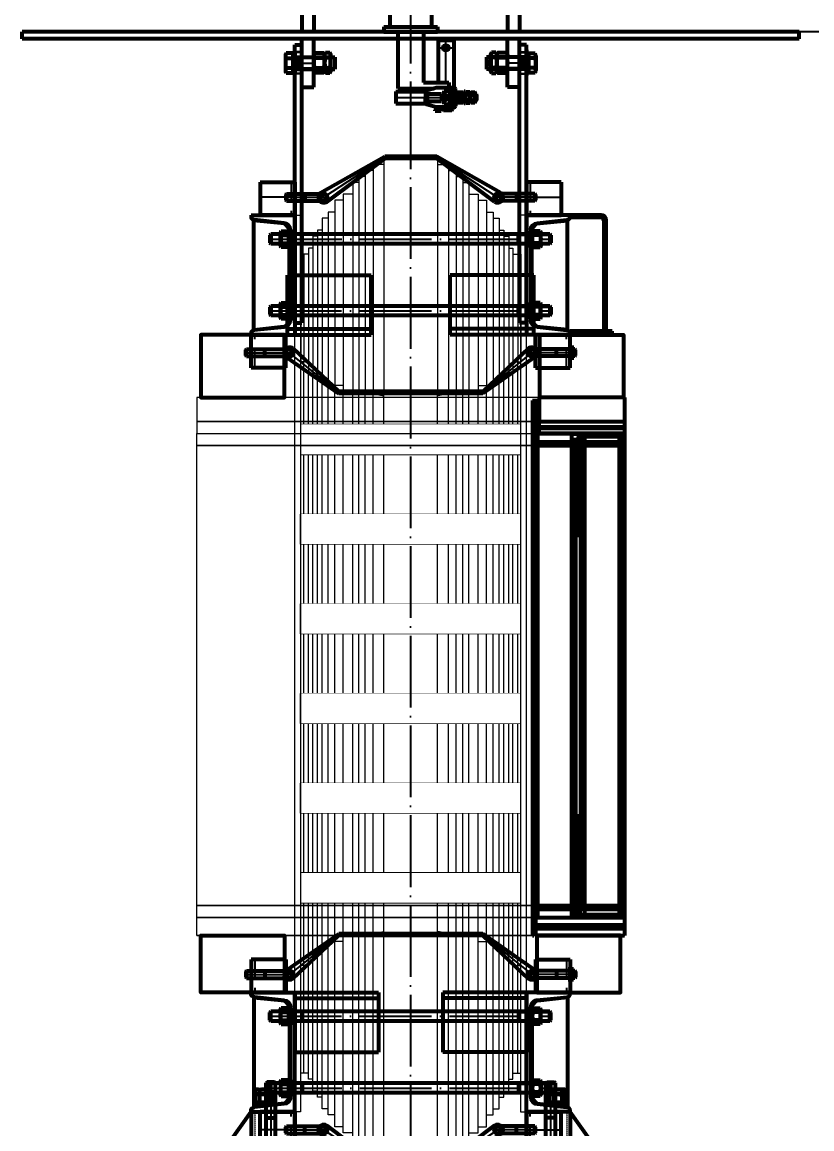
# Model space of a CAD drawing. Header units: inches. Extents: x 0 to 15444, y 0 to 10920.
# Drawn here: x 13320 to 14642, y 4219 to 6070 of the extents above; entities that cross this region are included whole.
import ezdxf

# ---------------------------------------------------------------- set-up
doc = ezdxf.new("R2010")
doc.units = ezdxf.units.IN
doc.header["$LTSCALE"] = 5
doc.header["$MEASUREMENT"] = 0
doc.set_wipeout_variables(frame=1)
for name, pattern in [('ACAD_ISO04W100', [30, 24, -3, 0, -3]), ('F', [0.75, 0.5, -0.25]), ('HIDDEN', [9.525, 6.35, -3.175]), ('PHANTOM', [63.5, 31.75, -6.35, 6.35, -6.35, 6.35, -6.35])]:
    doc.linetypes.add(name, pattern=pattern)
doc.layers.get('0').update_dxf_attribs({"color": 1, "linetype": 'ACAD_ISO04W100'})
doc.layers.get('Defpoints').update_dxf_attribs({"lineweight": 20})
for name, color, linetype in [('04', 2, 'F'), ('13', 6, 'HIDDEN'), ('79', 5, 'Continuous')]:
    doc.layers.add(name, color=color, linetype=linetype)
for name, color, linetype, lineweight in [('1', 4, 'Continuous', 53), ('2', 3, 'Continuous', 20), ('3', 6, 'HIDDEN', 20), ('4', 2, 'PHANTOM', 25)]:
    doc.layers.add(name, color=color, linetype=linetype, lineweight=lineweight)
doc.styles.get("Standard").update_dxf_attribs({"font": 'gbenor.shx', "bigfont": 'gbcbig.shx'})
doc.dimstyles.new('1$0', dxfattribs={"dimscale": 20, "dimtxt": 3.5, "dimasz": 2.5, "dimexe": 1.5, "dimexo": 0, "dimgap": 0.5, "dimtad": 1, "dimtoh": 1, "dimtxsty": 'Standard', "dimcen": 2.5, "dimclrd": 3, "dimclre": 3, "dimclrt": 3, "dimadec": 1, "dimazin": 0, "dimtfac": 1, "dimtmove": 0, "dimatfit": 2, "dimfxl": 0, "dimarcsym": 0})

# ---------------------------------------------------------------- blocks, each defined once
blk = doc.blocks.new('3523521352523523')
at = {"layer": '2'}
for p, q in [((3145.1, 1834.4), (3145.1, 1454.4)), ((3163.1, 1834.4), (3145.1, 1834.4)), ((3163.1, 1844.4), (3163.1, 1454.4)), ((3253.1, 1844.4), (3163.1, 1844.4)), ((3253.1, 1844.4), (3253.1, 1454.4)), ((3253.1, 1834.4), (3271.1, 1834.4)), ((3271.1, 1834.4), (3271.1, 1454.4)), ((3121.1, 1814.4), (3121.1, 1454.4)), ((3132.1, 1814.4), (3121.1, 1814.4)), ((3132.1, 1824.4), (3132.1, 1454.4)), ((3145.1, 1824.4), (3132.1, 1824.4)), ((3271.1, 1824.4), (3284.1, 1824.4)), ((3284.1, 1824.4), (3284.1, 1454.4)), ((3284.1, 1814.4), (3295.1, 1814.4)), ((3295.1, 1814.4), (3295.1, 1454.4)), ((3111.1, 1804.4), (3111.1, 1454.4)), ((3121.1, 1804.4), (3111.1, 1804.4)), ((3295.1, 1804.4), (3305.1, 1804.4)), ((3305.1, 1804.4), (3305.1, 1454.4)), ((3095.1, 1784.4), (3095.1, 1454.4)), ((3111.1, 1784.4), (3095.1, 1784.4)), ((3305.1, 1784.4), (3321.1, 1784.4)), ((3321.1, 1784.4), (3321.1, 1454.4)), ((3081.1, 1774.4), (3081.1, 1464.4)), ((3095.1, 1774.4), (3081.1, 1774.4)), ((3321.1, 1774.4), (3335.1, 1774.4)), ((3335.1, 1774.4), (3335.1, 1464.4)), ((3060.1, 1744.4), (3060.1, 1474.4)), ((3070.1, 1744.4), (3060.1, 1744.4)), ((3070.1, 1754.4), (3070.1, 1464.4)), ((3081.1, 1754.4), (3070.1, 1754.4)), ((3335.1, 1754.4), (3346.1, 1754.4)), ((3346.1, 1754.4), (3346.1, 1464.4)), ((3346.1, 1744.4), (3356.1, 1744.4)), ((3356.1, 1744.4), (3356.1, 1474.4)), ((3052.1, 1724.4), (3052.1, 1474.4)), ((3060.1, 1724.4), (3052.1, 1724.4)), ((3356.1, 1724.4), (3364.1, 1724.4)), ((3364.1, 1724.4), (3364.1, 1474.4)), ((3044.1, 1714.4), (3044.1, 1484.4)), ((3052.1, 1714.4), (3044.1, 1714.4)), ((3364.1, 1714.4), (3372.1, 1714.4)), ((3372.1, 1714.4), (3372.1, 1484.4)), ((3037.1, 1694.4), (3037.1, 1484.4)), ((3044.1, 1694.4), (3037.1, 1694.4)), ((3372.1, 1694.4), (3379.1, 1694.4)), ((3379.1, 1694.4), (3379.1, 1484.4)), ((3024.1, 1684.4), (3024.1, 1504.4)), ((3029.1, 1684.4), (3024.1, 1684.4)), ((3029.1, 1684.4), (3029.1, 1504.4)), ((3037.1, 1684.4), (3029.1, 1684.4)), ((3379.1, 1684.4), (3387.1, 1684.4)), ((3387.1, 1684.4), (3387.1, 1504.4)), ((3387.1, 1684.4), (3392.1, 1684.4)), ((3392.1, 1684.4), (3392.1, 1504.4)), ((3029.1, 1504.4), (3024.1, 1504.4)), ((3024.1, 314.4), (3024.1, 1504.4)), ((3037.1, 1504.4), (3029.1, 1504.4)), ((3029.1, 314.4), (3029.1, 1504.4)), ((3379.1, 1504.4), (3387.1, 1504.4)), ((3387.1, 1504.4), (3392.1, 1504.4)), ((3387.1, 314.4), (3387.1, 1504.4)), ((3392.1, 314.4), (3392.1, 1504.4)), ((3044.1, 1484.4), (3037.1, 1484.4)), ((3037.1, 304.4), (3037.1, 1484.4)), ((3052.1, 1484.4), (3044.1, 1484.4)), ((3044.1, 284.4), (3044.1, 1484.4)), ((3364.1, 1484.4), (3372.1, 1484.4)), ((3372.1, 1484.4), (3379.1, 1484.4)), ((3372.1, 284.4), (3372.1, 1484.4)), ((3379.1, 304.4), (3379.1, 1484.4)), ((3060.1, 1474.4), (3052.1, 1474.4)), ((3052.1, 274.4), (3052.1, 1474.4)), ((3070.1, 1474.4), (3060.1, 1474.4)), ((3060.1, 254.4), (3060.1, 1474.4)), ((3081.1, 1464.4), (3070.1, 1464.4)), ((3070.1, 244.4), (3070.1, 1464.4)), ((3095.1, 1464.4), (3081.1, 1464.4)), ((3081.1, 224.4), (3081.1, 1464.4)), ((3321.1, 1464.4), (3335.1, 1464.4)), ((3335.1, 1464.4), (3346.1, 1464.4)), ((3335.1, 224.4), (3335.1, 1464.4)), ((3346.1, 1474.4), (3356.1, 1474.4)), ((3346.1, 244.4), (3346.1, 1464.4)), ((3356.1, 1474.4), (3364.1, 1474.4)), ((3356.1, 254.4), (3356.1, 1474.4)), ((3364.1, 274.4), (3364.1, 1474.4)), ((3111.1, 1454.4), (3095.1, 1454.4)), ((3095.1, 214.4), (3095.1, 1454.4)), ((3121.1, 1454.4), (3111.1, 1454.4)), ((3111.1, 194.4), (3111.1, 1454.4)), ((3132.1, 1454.4), (3121.1, 1454.4)), ((3121.1, 184.4), (3121.1, 1454.4)), ((3145.1, 1454.4), (3132.1, 1454.4)), ((3132.1, 174.4), (3132.1, 1454.4)), ((3253.1, 1454.4), (3145.1, 1454.4)), ((3145.1, 164.4), (3145.1, 1454.4)), ((3163.1, 154.4), (3163.1, 1454.4)), ((3253.1, 1454.4), (3271.1, 1454.4)), ((3253.1, 154.4), (3253.1, 1454.4)), ((3271.1, 1454.4), (3284.1, 1454.4)), ((3271.1, 164.4), (3271.1, 1454.4)), ((3284.1, 1454.4), (3295.1, 1454.4)), ((3284.1, 174.4), (3284.1, 1454.4)), ((3295.1, 1454.4), (3305.1, 1454.4)), ((3295.1, 184.4), (3295.1, 1454.4)), ((3305.1, 1454.4), (3321.1, 1454.4)), ((3305.1, 194.4), (3305.1, 1454.4)), ((3321.1, 214.4), (3321.1, 1454.4)), ((3111.1, 544.4), (3095.1, 544.4)), ((3121.1, 544.4), (3111.1, 544.4)), ((3132.1, 544.4), (3121.1, 544.4)), ((3145.1, 544.4), (3132.1, 544.4)), ((3253.1, 544.4), (3145.1, 544.4)), ((3253.1, 544.4), (3271.1, 544.4)), ((3271.1, 544.4), (3284.1, 544.4)), ((3284.1, 544.4), (3295.1, 544.4)), ((3295.1, 544.4), (3305.1, 544.4)), ((3305.1, 544.4), (3321.1, 544.4)), ((3060.1, 524.4), (3052.1, 524.4)), ((3070.1, 524.4), (3060.1, 524.4)), ((3081.1, 534.4), (3070.1, 534.4)), ((3095.1, 534.4), (3081.1, 534.4)), ((3321.1, 534.4), (3335.1, 534.4)), ((3335.1, 534.4), (3346.1, 534.4)), ((3346.1, 524.4), (3356.1, 524.4)), ((3356.1, 524.4), (3364.1, 524.4)), ((3044.1, 514.4), (3037.1, 514.4)), ((3052.1, 514.4), (3044.1, 514.4)), ((3364.1, 514.4), (3372.1, 514.4)), ((3372.1, 514.4), (3379.1, 514.4)), ((3029.1, 494.4), (3024.1, 494.4)), ((3037.1, 494.4), (3029.1, 494.4)), ((3379.1, 494.4), (3387.1, 494.4)), ((3387.1, 494.4), (3392.1, 494.4)), ((3029.1, 314.4), (3024.1, 314.4)), ((3037.1, 314.4), (3029.1, 314.4)), ((3044.1, 304.4), (3037.1, 304.4)), ((3372.1, 304.4), (3379.1, 304.4)), ((3379.1, 314.4), (3387.1, 314.4)), ((3387.1, 314.4), (3392.1, 314.4)), ((3052.1, 284.4), (3044.1, 284.4)), ((3364.1, 284.4), (3372.1, 284.4)), ((3060.1, 274.4), (3052.1, 274.4)), ((3356.1, 274.4), (3364.1, 274.4)), ((3070.1, 254.4), (3060.1, 254.4)), ((3081.1, 244.4), (3070.1, 244.4)), ((3335.1, 244.4), (3346.1, 244.4)), ((3346.1, 254.4), (3356.1, 254.4)), ((3095.1, 224.4), (3081.1, 224.4)), ((3321.1, 224.4), (3335.1, 224.4)), ((3111.1, 214.4), (3095.1, 214.4)), ((3305.1, 214.4), (3321.1, 214.4)), ((3121.1, 194.4), (3111.1, 194.4)), ((3295.1, 194.4), (3305.1, 194.4)), ((3132.1, 184.4), (3121.1, 184.4)), ((3145.1, 174.4), (3132.1, 174.4)), ((3271.1, 174.4), (3284.1, 174.4)), ((3284.1, 184.4), (3295.1, 184.4)), ((3163.1, 164.4), (3145.1, 164.4)), ((3253.1, 154.4), (3163.1, 154.4)), ((3253.1, 164.4), (3271.1, 164.4))]:
    blk.add_line(p, q, dxfattribs=at)
blk = doc.blocks.new('2346224564564')
for p, q in [((-4505.6, -7727.1), (-4505.6, -7914.1)), ((-4446.6, -7879.1), (-4446.6, -7806.1)), ((-4459.6, -7821.1), (-4433.6, -7821.1)), ((-4530.6, -7904.1), (-4394.6, -7904.1))]:
    blk.add_line(p, q)
at = {"layer": '1'}
for p, q in [((-4540.6, -7737.1), (-4540.6, -7786.1)), ((-4530.6, -7727.1), (-4480.6, -7727.1)), ((-4470.6, -7737.1), (-4470.6, -7786.1)), ((-4550.6, -7786.1), (-4460.6, -7786.1)), ((-4550.6, -7786.1), (-4550.6, -7794.1)), ((-4460.6, -7786.1), (-4460.6, -7794.1)), ((-4550.6, -7794.1), (-4460.6, -7794.1)), ((-4527.1, -7794.1), (-4527.1, -7889.1)), ((-4484.1, -7794.1), (-4484.1, -7879.1)), ((-4459.6, -7808.1), (-4459.6, -7879.1)), ((-4459.6, -7808.1), (-4433.6, -7808.1)), ((-4433.6, -7808.1), (-4433.6, -7888.1)), ((-4484.1, -7879.1), (-4441.6, -7879.1)), ((-4441.6, -7879.1), (-4441.6, -7888.1)), ((-4530.6, -7894.1), (-4530.6, -7914.1)), ((-4530.6, -7894.1), (-4480.6, -7894.1)), ((-4527.1, -7889.1), (-4466.3, -7889.1)), ((-4520.6, -7889.1), (-4520.6, -7894.1)), ((-4490.6, -7889.1), (-4490.6, -7894.1)), ((-4480.6, -7895.3), (-4480.6, -7904.1)), ((-4480.6, -7899.1), (-4480.6, -7909.1)), ((-4480.6, -7913), (-4480.6, -7904.1)), ((-4462.7, -7888.1), (-4478.4, -7892.4)), ((-4477.7, -7898.1), (-4453.7, -7898.1)), ((-4477.7, -7898.1), (-4477.7, -7910.1)), ((-4432.7, -7888.1), (-4462.7, -7888.1)), ((-4453.7, -7898.1), (-4453.7, -7910.1)), ((-4449.7, -7904.1), (-4449.7, -7893.1)), ((-4449.7, -7893.1), (-4433.7, -7893.1)), ((-4433.7, -7893.1), (-4449.7, -7893.1)), ((-4449.7, -7893.1), (-4449.7, -7910.2)), ((-4449.7, -7893.1), (-4449.7, -7915.1)), ((-4449.7, -7904.1), (-4449.7, -7915.1)), ((-4443.5, -7899.1), (-4444.5, -7900.1)), ((-4444.5, -7908.1), (-4444.5, -7900.1)), ((-4436.8, -7899.1), (-4443.5, -7899.1)), ((-4443.5, -7909.1), (-4443.5, -7899.1)), ((-4443.5, -7899.1), (-4395.6, -7899.1)), ((-4438.8, -7893.1), (-4436.3, -7893.1)), ((-4433.7, -7897.1), (-4433.7, -7893.1)), ((-4433.7, -7904.1), (-4433.7, -7893.1)), ((-4430.7, -7897.1), (-4433.7, -7897.1)), ((-4433.7, -7904.1), (-4433.7, -7915.1)), ((-4430.7, -7897.1), (-4430.7, -7890.1)), ((-4430.7, -7896.2), (-4430, -7895)), ((-4430.7, -7911.9), (-4430.7, -7896.2, 1)), ((-4430, -7895), (-4416.9, -7895)), ((-4430, -7899.5), (-4416.9, -7899.5)), ((-4416.9, -7895), (-4416.2, -7896.2)), ((-4416.2, -7914.1), (-4416.2, -7894.1)), ((-4414.2, -7894.1), (-4416.2, -7894.1)), ((-4416.2, -7896.2), (-4416.2, -7911.9)), ((-4414.2, -7898.8), (-4416.2, -7898.8)), ((-4414.2, -7914.1), (-4414.2, -7894.1, 1.2)), ((-4413.5, -7895), (-4414.2, -7896.2)), ((-4414.2, -7896.2), (-4414.2, -7911.9)), ((-4406.5, -7895), (-4413.5, -7895)), ((-4406.5, -7899.5), (-4413.5, -7899.5)), ((-4405.8, -7896.2), (-4406.5, -7895)), ((-4405.8, -7896.2), (-4405.1, -7895)), ((-4405.8, -7911.9), (-4405.8, -7896.2, 1)), ((-4405.8, -7911.9), (-4405.8, -7896.2, 1)), ((-4405.1, -7895), (-4398.1, -7895)), ((-4405.1, -7899.5), (-4398.1, -7899.5)), ((-4398.1, -7895), (-4397.4, -7896.2)), ((-4397.4, -7896.2), (-4397.4, -7911.9)), ((-4395.6, -7909.1), (-4395.6, -7899.1)), ((-4395.6, -7899.1), (-4394.6, -7900.1)), ((-4394.6, -7908.1), (-4394.6, -7900.1)), ((-4530.6, -7914.1), (-4480.4, -7914.1)), ((-4480.7, -7912.1), (-4480.7, -7912.1)), ((-4462.7, -7920.2), (-4478.4, -7915.9)), ((-4477.7, -7910.1), (-4453.7, -7910.1)), ((-4432.7, -7920.2), (-4462.7, -7920.2)), ((-4462.7, -7924.6), (-4462.7, -7920.2)), ((-4456.7, -7924.6), (-4456.7, -7920.2)), ((-4451.7, -7922.1), (-4451.7, -7924.1)), ((-4449.7, -7915.1), (-4449.7, -7910.2)), ((-4449.7, -7915.1), (-4433.7, -7915.1)), ((-4449.7, -7915.1), (-4436.7, -7915.1)), ((-4445.7, -7920.2), (-4445.7, -7924.1)), ((-4443.5, -7909.1), (-4444.5, -7908.1)), ((-4436.8, -7909.1), (-4443.5, -7909.1)), ((-4443.5, -7909.1), (-4395.6, -7909.1)), ((-4435.7, -7920.2), (-4435.7, -7924.1)), ((-4430.7, -7911.2), (-4433.7, -7911.2)), ((-4433.7, -7911.2), (-4433.7, -7915.1)), ((-4430.7, -7911.2), (-4430.7, -7918.2)), ((-4430, -7913.1), (-4430.7, -7911.9)), ((-4430, -7908.6), (-4416.9, -7908.6)), ((-4416.9, -7913.1), (-4430, -7913.1)), ((-4416.2, -7911.9), (-4416.9, -7913.1)), ((-4414.2, -7909.3), (-4416.2, -7909.3)), ((-4414.2, -7914.1), (-4416.2, -7914.1)), ((-4414.2, -7911.9), (-4413.5, -7913.1)), ((-4406.5, -7908.6), (-4413.5, -7908.6)), ((-4413.5, -7913.1), (-4406.5, -7913.1)), ((-4406.5, -7913.1), (-4405.8, -7911.9)), ((-4405.1, -7913.1), (-4405.8, -7911.9)), ((-4405.1, -7908.6), (-4398.1, -7908.6)), ((-4398.1, -7913.1), (-4405.1, -7913.1)), ((-4397.4, -7911.9), (-4398.1, -7913.1)), ((-4395.6, -7909.1), (-4394.6, -7908.1)), ((-4464.7, -7926.6), (-4464.7, -7924.6)), ((-4464.7, -7924.6), (-4454.7, -7924.6)), ((-4464.7, -7926.6), (-4454.7, -7926.6)), ((-4454.7, -7926.6), (-4454.7, -7924.6)), ((-4450.7, -7925.1), (-4436.7, -7925.1)), ((-4447.7, -7924.1), (-4445.7, -7924.1))]:
    blk.add_line(p, q, dxfattribs=at)
blk.add_circle((-4446.6, -7821.1), 4.5, dxfattribs=at)
for centre, radius, start, end in [((-4530.6, -7737.1), 10, 90, 180), ((-4480.6, -7737.1), 10, 0, 90), ((-4477.6, -7895.3), 3, 105.5174, 180), ((-4432.7, -7890.1), 2, 0, 90), ((-4426.6, -7897.2), 4.02, 145.6158, 214.3842), ((-4415.6, -7904.1), 15, 162.412, 197.588), ((-4420.2, -7897.2), 4.02, 325.6158, 34.3842), ((-4431.2, -7904.1), 15, 342.412, 17.588), ((-4410.2, -7897.2), 4.02, 145.6158, 214.3842), ((-4399.1, -7904.1), 15, 162.412, 197.588), ((-4409.8, -7897.2), 4.02, 325.6158, 34.3842), ((-4420.8, -7904.1), 15, 342.412, 17.588), ((-4401.8, -7897.2), 4.02, 145.6158, 214.3842), ((-4390.7, -7904.1), 15, 162.412, 197.588), ((-4401.4, -7897.2), 4.02, 325.6158, 34.3842), ((-4412.4, -7904.1), 15, 342.412, 17.588), ((-4477.6, -7913), 3, 180, 254.4826), ((-4447.7, -7919.1), 5, 193.5266, 270), ((-4432.7, -7918.2), 2, 270, 0), ((-4426.6, -7910.9), 4.02, 145.6158, 214.3842), ((-4420.2, -7910.9), 4.02, 325.6158, 34.3842), ((-4410.2, -7910.9), 4.02, 145.6158, 214.3842), ((-4409.8, -7910.9), 4.02, 325.6158, 34.3842), ((-4401.8, -7910.9), 4.02, 145.6158, 214.3842), ((-4401.4, -7910.9), 4.02, 325.6158, 34.3842), ((-4450.7, -7924.1), 1, 180, 270), ((-4436.7, -7924.1), 1, 270, 0)]:
    blk.add_arc(centre, radius, start, end, dxfattribs=at)
for p in [(-4439.4, -7893.1), (-4437.6, -7893.1), (-4480.6, -7907.9)]:
    blk.add_point(p, dxfattribs=at)
at = {"layer": '79'}
for p, q in [((-4431.9, -7900.1), (-4444.5, -7900.1)), ((-4443.5, -7900.1), (-4394.6, -7900.1)), ((-4431.9, -7908.1), (-4444.5, -7908.1)), ((-4443.5, -7908.1), (-4394.6, -7908.1))]:
    blk.add_line(p, q, dxfattribs=at)
blk = doc.blocks.new('214124124124')
at = {"layer": '1'}
for p, q in [((6627.9, -1884.9), (6484.9, -1884.9)), ((6484.9, -1884.9), (6484.9, -1924.9)), ((6627.9, -1884.9), (6627.9, -2784.9)), ((6473.9, -1889.9), (6481.9, -1889.9)), ((6473.9, -1889.9), (6473.9, -2784.9)), ((6474.9, -1889.9), (6474.9, -2784.9)), ((6475.9, -1889.9), (6475.9, -2784.9)), ((6481.9, -1889.9), (6481.9, -2754.9)), ((6484.9, -1924.9), (6627.9, -1924.9)), ((6484.9, -1944.9), (6484.9, -1924.9)), ((6484.9, -1924.9), (6627.9, -1924.9)), ((6484.9, -1933.9), (6627.9, -1933.9)), ((6484.9, -1935.9), (6627.9, -1935.9)), ((6481.9, -1944.9), (6627.9, -1944.9)), ((6481.9, -1958.9), (6538.9, -1958.9)), ((6627.9, -1944.9), (6484.9, -1944.9)), ((6538.9, -1944.9), (6538.9, -2754.9)), ((6538.9, -1945.9), (6618.9, -1945.9)), ((6538.9, -1954.9), (6549.5, -1954.9)), ((6544.9, -1954.9), (6544.9, -2754.9)), ((6545.9, -1954.9), (6545.9, -2754.9)), ((6549.5, -1954.9), (6549.5, -2114.9)), ((6550.4, -1951.9), (6550.4, -2094.9)), ((6553.4, -1951.9), (6553.4, -2094.9)), ((6553.9, -1954.9), (6553.9, -2740.9)), ((6553.9, -1954.9), (6560.9, -1954.9)), ((6554.2, -1949.9), (6618.9, -1949.9)), ((6554.9, -1945.9), (6618.9, -1945.9)), ((6554.9, -1954.9), (6554.9, -2740.9)), ((6556.4, -1948.9), (6618.9, -1948.9)), ((6560.9, -1949.9), (6560.9, -2749.9)), ((6560.9, -1958.9), (6618.9, -1958.9)), ((6618.9, -1944.9), (6618.9, -2754.9)), ((6618.9, -1944.9), (6618.9, -2754.9)), ((6618.9, -1945.9), (6618.9, -1950.9)), ((6624.9, -1944.9), (6624.9, -2754.9)), ((6626.4, -1944.9), (6626.4, -2754.9)), ((6481.9, -1964.9), (6538.9, -1964.9)), ((6560.9, -1964.9), (6618.9, -1964.9)), ((6550.4, -2094.9), (6553.4, -2094.9)), ((6549.5, -2114.9), (6553.9, -2114.9)), ((6549.9, -2584.9), (6553.9, -2584.9)), ((6549.9, -2584.9), (6549.9, -2754.9)), ((6545.9, -2747.9), (6545.9, -2604.9)), ((6549.9, -2604.9), (6549.9, -2747.9)), ((6550.4, -2604.9), (6553.4, -2604.9)), ((6550.4, -2747.9), (6550.4, -2604.9)), ((6553.4, -2747.9), (6553.4, -2604.9)), ((6481.9, -2734.9), (6538.9, -2734.9)), ((6560.9, -2734.9), (6618.9, -2734.9)), ((6475.9, -2754.9), (6627.9, -2754.9)), ((6478.9, -2754.9), (6478.9, -2784.9)), ((6481.9, -2740.9), (6538.9, -2740.9)), ((6549.9, -2753.9), (6618.9, -2753.9)), ((6553.4, -2740.9), (6618.9, -2740.9)), ((6554.2, -2749.9), (6618.9, -2749.9)), ((6555.9, -2754.9), (6618.9, -2754.9)), ((6556.4, -2750.9), (6618.9, -2750.9)), ((6618.9, -2754.9), (6618.9, -2749.9)), ((6478.9, -2766.9), (6627.9, -2766.9)), ((6478.9, -2772.9), (6627.9, -2772.9)), ((6473.9, -2784.9), (6475.9, -2784.9)), ((6478.9, -2784.9), (6627.9, -2784.9))]:
    blk.add_line(p, q, dxfattribs=at)
for centre, radius, start, end in [((6556.4, -1951.9), 6, 90, 180), ((6556.4, -1951.9), 3, 90, 180), ((6556.4, -2747.9), 6, 180, 270), ((6556.4, -2747.9), 3, 180, 270)]:
    blk.add_arc(centre, radius, start, end, dxfattribs=at)
blk = doc.blocks.new('吊板-1')
blk.add_line((5134.5, -1232.4), (5146.5, -1232.4))
at = {"layer": '1'}
for p, q in [((5134.5, -1667.4), (5134.5, -1202.4)), ((5134.5, -1202.4), (5146.5, -1202.4)), ((5146.5, -1667.4), (5146.5, -1202.4)), ((5134.5, -1667.4), (5146.5, -1667.4))]:
    blk.add_line(p, q, dxfattribs=at)
at = {"layer": '13'}
for p, q in [((5146.5, -1214.4), (5134.5, -1214.4)), ((5146.5, -1250.4), (5134.5, -1250.4))]:
    blk.add_line(p, q, dxfattribs=at)
blk = doc.blocks.new('槽钢-2')
blk.add_line((5057.2, -1497.4), (4999.2, -1497.4))
at = {"layer": '1'}
for p, q in [((4999.2, -1472.4), (5057.2, -1472.4)), ((4999.2, -1472.4), (4999.2, -1527.4)), ((5057.2, -1472.4), (5057.2, -1527.4)), ((5057.2, -1527.4), (4999.2, -1527.4))]:
    blk.add_line(p, q, dxfattribs=at)
at = {"layer": '13'}
for p, q in [((5051.2, -1472.4), (5051.2, -1527.4)), ((5057.2, -1490.4), (5051.2, -1490.4)), ((5051.2, -1504.4), (5057.2, -1504.4))]:
    blk.add_line(p, q, dxfattribs=at)
blk = doc.blocks.new('槽钢')
at = {"layer": '1'}
for p, q in [((5388.5, -1545.5, -0.2), (5461.5, -1545.5, 1)), ((5388.5, -1545.5), (5388.5, -1547.9)), ((5443.5, -1558.9, 0.4), (5394, -1553.4, 0.4)), ((5461.5, -1545.5), (5461.5, -1745.5)), ((5454.5, -1569.9), (5454.5, -1721.1)), ((5443.5, -1732.1, 0.4), (5394, -1737.6, 0.4)), ((5388.5, -1745.5), (5388.5, -1743.1)), ((5388.5, -1745.5, -0.2), (5461.5, -1745.5, 1))]:
    blk.add_line(p, q, dxfattribs=at)
for centre, radius, start, end in [((5394, -1547.9, 0.4), 5.5, 180, 270), ((5443.5, -1569.9, 0.4), 11, 0, 90), ((5443.5, -1721.1, 0.4), 11, 270, 0), ((5394, -1743.1, 0.4), 5.5, 90, 180)]:
    blk.add_arc(centre, radius, start, end, dxfattribs=at)
blk = doc.blocks.new('*U85')
at = {"layer": '1'}
for p, q in [((139, 153.6), (140, 155.4)), ((139, 130.4), (139, 153.6, 1)), ((140, 155.4), (152.1, 155.4)), ((140, 148.7), (152.1, 148.7)), ((152.1, 155.4), (153.1, 153.6)), ((153.1, 153.6), (153.1, 130.4)), ((140, 128.6), (139, 130.4)), ((140, 135.3), (152.1, 135.3)), ((153.1, 130.4), (152.1, 128.6)), ((152.1, 128.6), (140, 128.6))]:
    blk.add_line(p, q, dxfattribs=at)
for centre, radius, start, end in [((144.9, 152), 5.92, 145.6158, 214.3842), ((161.1, 142), 22.1, 162.412, 197.588), ((147.2, 152), 5.92, 325.6158, 394.3842), ((131, 142), 22.1, 342.412, 377.588), ((144.9, 132), 5.92, 145.6158, 214.3842), ((147.2, 132), 5.92, 325.6158, 394.3842)]:
    blk.add_arc(centre, radius, start, end, dxfattribs=at)
blk = doc.blocks.new('*U86')
at = {"layer": '1'}
for p, q in [((152, 140.5), (180, 140.5)), ((152, 138), (152, 140.5)), ((152, 138), (180, 138, 1)), ((157.5, 138), (157.5, 140.5)), ((174.5, 138), (174.5, 140.5)), ((180, 138), (180, 140.5))]:
    blk.add_line(p, q, dxfattribs=at)
blk = doc.blocks.new('拉螺杆-1')
blk.add_line((5106.7, -1562.4), (5576.7, -1562.4))
at = {"layer": '1'}
for p, q in [((5108.3, -1554.4), (5106.7, -1556)), ((5108.3, -1554.4), (5108.3, -1570.4)), ((5575.1, -1554.4), (5108.3, -1554.4)), ((5160.7, -1570.4), (5160.7, -1554.4)), ((5522.7, -1570.4), (5522.7, -1554.4)), ((5575.1, -1554.4), (5575.1, -1570.4)), ((5575.1, -1554.4), (5576.7, -1556)), ((5106.7, -1556), (5106.7, -1568.8)), ((5108.3, -1570.4), (5106.7, -1568.8)), ((5575.1, -1570.4), (5108.3, -1570.4)), ((5575.1, -1570.4), (5576.7, -1568.8)), ((5576.7, -1556), (5576.7, -1568.8))]:
    blk.add_line(p, q, dxfattribs=at)
at = {"layer": '4'}
for p, q in [((5160.7, -1556), (5106.7, -1556)), ((5160.7, -1568.8), (5106.7, -1568.8)), ((5522.7, -1556), (5576.7, -1556)), ((5522.7, -1568.8), (5576.7, -1568.8))]:
    blk.add_line(p, q, dxfattribs=at)
blk.add_blockref('*U85', (4985.4, -1704.4, -0.1))
at = {"rotation": 90}
blk.add_blockref('*U86', (5279, -1728.4, -0.1), dxfattribs=at)
at = {"xscale": -1}
for name, p, rotation in [('*U86', (5405, -1728.4, -0.1), 269.9999999999992), ('*U85', (5698.6, -1704.4, -0.1), 359.9999999999992)]:
    blk.add_blockref(name, p, dxfattribs=dict(at, rotation=rotation))
blk = doc.blocks.new('支板-3')
at = {"layer": '1'}
for p, q in [((5646.4, -3502.4), (5786.4, -3502.4)), ((5646.4, -3502.4), (5646.4, -3602.4)), ((5646.4, -3512.4), (5786.4, -3512.4)), ((5786.4, -3502.4), (5786.4, -3602.4)), ((5646.4, -3602.4), (5786.4, -3602.4))]:
    blk.add_line(p, q, dxfattribs=at)
blk = doc.blocks.new('加强板-1')
at = {"layer": '1'}
for p, q in [((4877, -1678.9, 2.4), (4877, -1495.9, 10.2)), ((4928.1, -1501.1, 1.2), (4877, -1495.9, 10.2)), ((4928.1, -1501.1, 3.1), (4937, -1510, 3.1)), ((4937, -1664.9, 3.1), (4937, -1510, 9.4)), ((4928.1, -1673.8, 3.1), (4937, -1664.9, 3.1)), ((4877, -1678.9, 2.4), (4928.1, -1673.8, 3.4))]:
    blk.add_line(p, q, dxfattribs=at)
blk = doc.blocks.new('支板-5')
at = {"layer": '1'}
for p, q in [((16171.4, -8080.2), (16119.4, -8080.2)), ((16119.4, -8080.2), (16119.4, -8084.2)), ((16171.4, -8084.2), (16119.4, -8084.2)), ((16175.4, -8088.2), (16175.4, -8272.2)), ((16179.4, -8272.2), (16179.4, -8088.2)), ((16119.4, -8280.2), (16119.4, -8276.2)), ((16119.4, -8276.2), (16171.4, -8276.2)), ((16119.4, -8280.2), (16171.4, -8280.2))]:
    blk.add_line(p, q, dxfattribs=at)
for centre, radius, start, end in [((16171.4, -8088.2), 8, 0, 90), ((16171.4, -8088.2), 4, 0, 90), ((16171.4, -8272.2), 8, 270, 0), ((16171.4, -8272.2), 4, 270, 0)]:
    blk.add_arc(centre, radius, start, end, dxfattribs=at)
blk = doc.blocks.new('124141414')
at = {"layer": '2'}
for points in [[(5415.8, 5649), (6131.8, 5649), (6131.8, 5689), (5415.8, 5689)], [(5415.8, 5629), (6131.8, 5629), (6131.8, 5649), (5415.8, 5649)], [(6131.8, 5609), (5415.8, 5609), (5415.8, 5629), (6131.8, 5629)], [(6131.8, 4839), (5415.8, 4839), (5415.8, 5609), (6131.8, 5609)], [(5415.8, 4839), (6131.8, 4839), (6131.8, 4819), (5415.8, 4819)], [(5415.8, 4819), (6131.8, 4819), (6131.8, 4789), (5415.8, 4789)], [(5415.8, 4789), (6131.8, 4789), (6131.8, 4789), (5415.8, 4789)]]:
    blk.add_lwpolyline(points, close=True, dxfattribs=at)
blk = doc.blocks.new('*U2')
blk.add_line((1.4, 6.8), (-1.4, -6.8))
blk = doc.blocks.new('3242342342342342423424')
for p, q in [((3155.6, 1845.9), (3053.6, 1779.4, 0)), ((3242.6, 1845.9), (3155.6, 1845.9)), ((3242.6, 1845.9), (3344.6, 1779.4, 0)), ((2990.1, 1779.4, 0), (3059.6, 1779.4, 0)), ((3058.7, 1772, 0), (3048.4, 1786.8, 0)), ((3408.1, 1779.4, 0), (3338.6, 1779.4, 0)), ((3339.4, 1772, 0), (3349.7, 1786.8, 0))]:
    blk.add_line(p, q)
at = {"layer": '1'}
for p, q in [((3048.4, 1786.8, 0), (3155.6, 1847.4)), ((3058.7, 1772, 0), (3155.6, 1844.4)), ((3242.6, 1847.4), (3155.6, 1847.4)), ((3242.6, 1844.4), (3155.6, 1844.4)), ((3349.7, 1786.8, 0), (3242.6, 1847.4)), ((3339.4, 1772, 0), (3242.6, 1844.4)), ((2990.1, 1784.2, 0), (2991.3, 1785.4, 0)), ((2990.1, 1784.2, 0), (2990.1, 1774.6, 0)), ((2991.3, 1785.4, 0), (2991.3, 1773.4, 0)), ((2991.3, 1785.4, 0), (3053.6, 1785.4, 0)), ((3022.1, 1785.4, 0), (3022.1, 1773.4, 0)), ((3406.9, 1785.4, 0), (3344.6, 1785.4, 0)), ((3376.1, 1785.4, 0), (3376.1, 1773.4, 0)), ((3406.9, 1785.4, 0), (3406.9, 1773.4, 0)), ((3408.1, 1784.2, 0), (3406.9, 1785.4, 0)), ((3408.1, 1784.2, 0), (3408.1, 1774.6, 0)), ((2990.1, 1774.6, 0), (2991.3, 1773.4, 0)), ((2991.3, 1773.4, 0), (3053.6, 1773.4, 0)), ((3406.9, 1773.4, 0), (3344.6, 1773.4, 0)), ((3408.1, 1774.6, 0), (3406.9, 1773.4, 0))]:
    blk.add_line(p, q, dxfattribs=at)
for centre in [(3053.6, 1779.4, 0), (3344.6, 1779.4, 0)]:
    blk.add_circle(centre, 6, dxfattribs=at)
for centre, radius, start, end in [((3053.6, 1779.4, 0), 9, 125, 305), ((3053.6, 1779.4, 0), 6, 270, 90), ((3344.6, 1779.4, 0), 6, 90, 270), ((3344.6, 1779.4, 0), 9, 235, 55)]:
    blk.add_arc(centre, radius, start, end, dxfattribs=at)
at = {"layer": '4'}
for p, q in [((2990.1, 1784.2, 0), (3022.1, 1784.2, 0)), ((3408.1, 1784.2, 0), (3376.1, 1784.2, 0)), ((2990.1, 1774.6, 0), (3022.1, 1774.6, 0)), ((3408.1, 1774.6, 0), (3376.1, 1774.6, 0))]:
    blk.add_line(p, q, dxfattribs=at)
at = {"rotation": 90}
blk.add_blockref('*U2', (3147.1, 1449.4, -0.5), dxfattribs=at)
at = {"xscale": -1, "rotation": 270}
blk.add_blockref('*U2', (3251.1, 1449.4, -0.5), dxfattribs=at)
blk = doc.blocks.new('14531453245345345345')
for p, q in [((2923.1, 1519.4, 0), (3002.6, 1519.4, 0)), ((3001.7, 1526.8, 0), (2991.4, 1512, 0)), ((3078.6, 1452.9), (2996.6, 1519.4, 0)), ((3319.6, 1452.9), (3401.6, 1519.4, 0)), ((3475.1, 1519.4, 0), (3395.6, 1519.4, 0)), ((3396.4, 1526.8, 0), (3406.7, 1512, 0)), ((3319.6, 1452.9), (3078.6, 1452.9))]:
    blk.add_line(p, q)
at = {"layer": '1'}
for p, q in [((2923.1, 1524.2, 0), (2924.3, 1525.4, 0)), ((2923.1, 1514.6, 0), (2923.1, 1524.2, 0)), ((2924.3, 1513.4, 0), (2924.3, 1525.4, 0)), ((2924.3, 1525.4, 0), (2996.6, 1525.4, 0)), ((2955.1, 1513.4, 0), (2955.1, 1525.4, 0)), ((3001.7, 1526.8, 0), (3078.6, 1454.4)), ((3396.4, 1526.8, 0), (3319.6, 1454.4)), ((3473.9, 1525.4, 0), (3401.6, 1525.4, 0)), ((3443.1, 1513.4, 0), (3443.1, 1525.4, 0)), ((3466.1, 1531.4, -0.5), (3466.1, 1507.4, 0.5)), ((3466.1, 1531.4, -0.5), (3468.6, 1531.4, -0.5)), ((3466.1, 1525.9, -0.5), (3468.6, 1525.9, -0.5)), ((3468.6, 1531.4, -0.5), (3468.6, 1507.4, -0.5)), ((3473.9, 1513.4, 0), (3473.9, 1525.4, 0)), ((3475.1, 1524.2, 0), (3473.9, 1525.4, 0)), ((3475.1, 1514.6, 0), (3475.1, 1524.2, 0)), ((2923.1, 1514.6, 0), (2924.3, 1513.4, 0)), ((2924.3, 1513.4, 0), (2996.6, 1513.4, 0)), ((2991.4, 1512, 0), (3078.6, 1451.4)), ((3406.7, 1512, 0), (3319.6, 1451.4)), ((3473.9, 1513.4, 0), (3401.6, 1513.4, 0)), ((3466.1, 1512.9, -0.5), (3468.6, 1512.9, -0.5)), ((3466.1, 1507.4, -0.5), (3468.6, 1507.4, -0.5)), ((3475.1, 1514.6, 0), (3473.9, 1513.4, 0)), ((3319.6, 1454.4), (3078.6, 1454.4)), ((3319.6, 1451.4), (3078.6, 1451.4))]:
    blk.add_line(p, q, dxfattribs=at)
for centre in [(2996.6, 1519.4, 0), (3401.6, 1519.4, 0)]:
    blk.add_circle(centre, 6, dxfattribs=at)
for centre, radius, start, end in [((2996.6, 1519.4, 0), 9, 55, 235), ((2996.6, 1519.4, 0), 6, 270, 90), ((3401.6, 1519.4, 0), 6, 90, 270), ((3401.6, 1519.4, 0), 9, 305, 125)]:
    blk.add_arc(centre, radius, start, end, dxfattribs=at)
at = {"layer": '4'}
for p, q in [((2923.1, 1524.2, 0), (2955.1, 1524.2, 0)), ((3475.1, 1524.2, 0), (3443.1, 1524.2, 0)), ((2923.1, 1514.6, 0), (2955.1, 1514.6, 0)), ((3475.1, 1514.6, 0), (3443.1, 1514.6, 0))]:
    blk.add_line(p, q, dxfattribs=at)
blk = doc.blocks.new('垫脚-1')
for p, q in [((5975.6, -3814.6, 0.1), (5975.6, -3989.1, 0.1)), ((6443.6, -3814.6, 0.1), (6443.6, -3989.1, 0.1)), ((5866.6, -3969.1, 0.1), (5866.6, -3989.1, 0.1)), ((6209.6, -3969.1, 0.1), (6209.6, -3989.1, 0.1)), ((6552.6, -3969.1, 0.1), (6552.6, -3989.1, 0.1))]:
    blk.add_line(p, q)
at = {"layer": '1'}
for p, q in [((5967.6, -3815.7, 0.1), (5969.2, -3814.1, 0.1)), ((5983.6, -3815.7, 0.1), (5967.6, -3815.7, 0.1)), ((5967.6, -3984.1, 0.1), (5967.6, -3815.7, 0.1)), ((5982, -3814.1, 0.1), (5969.2, -3814.1, 0.1)), ((5983.6, -3815.7, 0.1), (5982, -3814.1, 0.1)), ((5983.6, -3984.1, 0.1), (5983.6, -3815.7, 0.1)), ((6435.6, -3815.7, 0.1), (6437.2, -3814.1, 0.1)), ((6435.6, -3815.7, 0.1), (6451.6, -3815.7, 0.1)), ((6435.6, -3984.1, 0.1), (6435.6, -3815.7, 0.1)), ((6437.2, -3814.1, 0.1), (6450, -3814.1, 0.1)), ((6451.6, -3815.7, 0.1), (6450, -3814.1, 0.1)), ((6451.6, -3984.1, 0.1), (6451.6, -3815.7, 0.1)), ((5867.6, -3969.1, 0.1), (5942.6, -3864.1, 0.1)), ((6551.6, -3969.1, 0.1), (6476.6, -3864.1, 0.1)), ((5967.6, -3874.1, 0.1), (5983.6, -3874.1, 0.1)), ((6451.6, -3874.1, 0.1), (6435.6, -3874.1, 0.1)), ((5967.6, -3984.1, 0.1), (5983.6, -3984.1, 0.1)), ((6451.6, -3984.1, 0.1), (6435.6, -3984.1, 0.1))]:
    blk.add_line(p, q, dxfattribs=at)
at = {"layer": '1', "ltscale": 0.01}
for p, q in [((5942.6, -3864.1, 0.1), (6015.6, -3864.1, 0.1)), ((5942.6, -3864.1, 0.1), (5942.6, -3969.1, 0.1)), ((6015.6, -3864.1, 0.1), (6015.6, -3969.1, 0.1)), ((6476.6, -3864.1, 0.1), (6403.6, -3864.1, 0.1)), ((6403.6, -3864.1, 0.1), (6403.6, -3969.1, 0.1)), ((6476.6, -3864.1, 0.1), (6476.6, -3969.1, 0.1)), ((5816.6, -3969.1, 0.1), (6602.6, -3969.1, 0.1)), ((5816.6, -3969.1, 0.1), (5816.6, -3989.1, 0.1)), ((5867.6, -3969.1, 0.1), (5867.6, -3969.1, 0.1)), ((6551.6, -3969.1, 0.1), (6551.6, -3969.1, 0.1)), ((6602.6, -3969.1, 0.1), (6602.6, -3989.1, 0.1)), ((5816.6, -3989.1, 0.1), (6602.6, -3989.1, 0.1)), ((5967.6, -3984.1, 0.1), (5964.6, -3989.1, 0.1)), ((5967.6, -3984.1, 0.1), (5983.6, -3984.1, 0.1)), ((5983.6, -3984.1, 0.1), (5986.6, -3989.1, 0.1)), ((6435.6, -3984.1, 0.1), (6432.6, -3989.1, 0.1)), ((6451.6, -3984.1, 0.1), (6435.6, -3984.1, 0.1)), ((6451.6, -3984.1, 0.1), (6454.6, -3989.1, 0.1))]:
    blk.add_line(p, q, dxfattribs=at)
at = {"layer": '13', "ltscale": 0.01}
for p, q in [((5841.6, -3969.1, 0.1), (5841.6, -3984.1, 0.1)), ((5891.6, -3969.1, 0.1), (5891.6, -3984.1, 0.1)), ((6527.6, -3969.1, 0.1), (6527.6, -3984.1, 0.1)), ((6577.6, -3969.1, 0.1), (6577.6, -3984.1, 0.1)), ((5841.6, -3984.1, 0.1), (5831.6, -3989.1, 0.1)), ((5841.6, -3984.1, 0.1), (5891.6, -3984.1, 0.1)), ((5891.6, -3984.1, 0.1), (5901.6, -3989.1, 0.1)), ((6527.6, -3984.1, 0.1), (6517.6, -3989.1, 0.1)), ((6577.6, -3984.1, 0.1), (6527.6, -3984.1, 0.1)), ((6577.6, -3984.1, 0.1), (6587.6, -3989.1, 0.1))]:
    blk.add_line(p, q, dxfattribs=at)
at = {"layer": '3', "ltscale": 0.01}
for p, q in [((5948.6, -3864.1, 0.1), (5948.6, -3969.1, 0.1)), ((6470.6, -3864.1, 0.1), (6470.6, -3969.1, 0.1))]:
    blk.add_line(p, q, dxfattribs=at)
at = {"layer": '4'}
for p, q in [((5969.2, -3874.1, 0.1), (5969.2, -3814.1, 0.1)), ((5982, -3874.1, 0.1), (5982, -3814.1, 0.1)), ((6437.2, -3874.1, 0.1), (6437.2, -3814.1, 0.1)), ((6450, -3874.1, 0.1), (6450, -3814.1, 0.1))]:
    blk.add_line(p, q, dxfattribs=at)
blk = doc.blocks.new('*U95')
at = {"layer": '1'}
for p, q in [((139, 153.6), (140, 155.4)), ((139, 130.4), (139, 153.6, 1)), ((140, 155.4), (152.1, 155.4)), ((140, 148.7), (152.1, 148.7)), ((152.1, 155.4), (153.1, 153.6)), ((153.1, 153.6), (153.1, 130.4)), ((140, 128.6), (139, 130.4)), ((140, 135.3), (152.1, 135.3)), ((153.1, 130.4), (152.1, 128.6)), ((152.1, 128.6), (140, 128.6))]:
    blk.add_line(p, q, dxfattribs=at)
for centre, radius, start, end in [((144.9, 152), 5.92, 145.6158, 214.3842), ((161.1, 142), 22.1, 162.412, 197.588), ((147.2, 152), 5.92, 325.6158, 394.3842), ((131, 142), 22.1, 342.412, 377.588), ((144.9, 132), 5.92, 145.6158, 214.3842), ((147.2, 132), 5.92, 325.6158, 394.3842)]:
    blk.add_arc(centre, radius, start, end, dxfattribs=at)
blk = doc.blocks.new('*U96')
at = {"layer": '1'}
for p, q in [((162, 154), (163.1, 155.9)), ((162, 130), (162, 154, 1)), ((163.1, 155.9), (168.9, 155.9)), ((163.1, 148.9), (168.9, 148.9)), ((168.9, 155.9), (170, 154)), ((170, 154), (170, 130)), ((163.1, 128.1), (162, 130)), ((163.1, 135.1), (168.9, 135.1)), ((170, 130), (168.9, 128.1)), ((168.9, 128.1), (163.1, 128.1))]:
    blk.add_line(p, q, dxfattribs=at)
for centre, radius, start, end in [((168, 152.4), 6.02, 144.8961, 215.1039), ((184.9, 142), 22.9, 162.412, 197.588), ((164, 152.4), 6.02, 324.8961, 395.1039), ((147.1, 142), 22.9, 342.412, 377.588), ((168, 131.6), 6.02, 144.8961, 215.1039), ((164, 131.6), 6.02, 324.8961, 395.1039)]:
    blk.add_arc(centre, radius, start, end, dxfattribs=at)
blk = doc.blocks.new('*U97')
at = {"layer": '1'}
for p, q in [((152, 140.5), (180, 140.5)), ((152, 138), (152, 140.5)), ((152, 138), (180, 138, 1)), ((157.5, 138), (157.5, 140.5)), ((174.5, 138), (174.5, 140.5)), ((180, 138), (180, 140.5))]:
    blk.add_line(p, q, dxfattribs=at)
blk = doc.blocks.new('*U98')
at = {"layer": '1'}
for p, q in [((331, 154.6), (332.3, 156.8)), ((331, 125.4), (331, 154.6, 1)), ((332.3, 156.8), (347.7, 156.8)), ((332.3, 148.4), (347.7, 148.4)), ((347.7, 156.8), (349, 154.6)), ((349, 154.6), (349, 125.4)), ((332.3, 131.6), (347.7, 131.6)), ((332.3, 123.2), (331, 125.4)), ((347.7, 123.2), (332.3, 123.2)), ((349, 125.4), (347.7, 123.2))]:
    blk.add_line(p, q, dxfattribs=at)
for centre, radius, start, end in [((338.5, 152.6), 7.45, 145.6158, 214.3842), ((358.9, 140), 27.9, 162.412, 197.588), ((341.5, 152.6), 7.45, 325.6158, 394.3842), ((321.1, 140), 27.9, 342.412, 377.588), ((338.5, 127.4), 7.45, 145.6158, 214.3842), ((341.5, 127.4), 7.45, 325.6158, 394.3842)]:
    blk.add_arc(centre, radius, start, end, dxfattribs=at)
blk = doc.blocks.new('*U99')
at = {"layer": '1'}
for p, q in [((353.5, 143), (390.5, 143)), ((353.5, 140), (353.5, 143)), ((353.5, 140), (390.5, 140, 1)), ((361.5, 140), (361.5, 143)), ((382.5, 140), (382.5, 143)), ((390.5, 140), (390.5, 143))]:
    blk.add_line(p, q, dxfattribs=at)
blk = doc.blocks.new('*U100')
at = {"layer": '1'}
for p, q in [((413, 163), (414.3, 165.3)), ((413, 133), (413, 163, 1)), ((414.3, 165.3), (421.7, 165.3)), ((414.3, 156.7), (421.7, 156.7)), ((421.7, 165.3), (423, 163)), ((423, 163), (423, 133)), ((414.3, 130.7), (413, 133)), ((414.3, 139.3), (421.7, 139.3)), ((421.7, 130.7), (414.3, 130.7)), ((423, 133), (421.7, 130.7))]:
    blk.add_line(p, q, dxfattribs=at)
for centre, radius, start, end in [((420.5, 161), 7.53, 144.8961, 215.1039), ((441.7, 148), 28.7, 162.412, 197.588), ((415.5, 161), 7.53, 324.8961, 395.1039), ((394.3, 148), 28.7, 342.412, 377.588), ((420.5, 135), 7.53, 144.8961, 215.1039), ((415.5, 135), 7.53, 324.8961, 395.1039)]:
    blk.add_arc(centre, radius, start, end, dxfattribs=at)
blk = doc.blocks.new('23542135235235235')
for p, q in [((14453.4, 583.3), (14465.4, 583.3)), ((14453.4, 583.3), (14465.4, 583.3)), ((14465.4, 583.3), (14485.4, 583.3)), ((14829.4, 583.3), (14809.4, 583.3)), ((14841.4, 583.3), (14829.4, 583.3)), ((14841.4, 583.3), (14829.4, 583.3))]:
    blk.add_line(p, q)
at = {"layer": '1'}
for p, q in [((14465.4, 735.3), (14465.4, 635.8)), ((14485.4, 735.3), (14485.4, 635.8)), ((14809.4, 735.3), (14809.4, 635.8)), ((14829.4, 735.3), (14829.4, 635.8)), ((13997.4, 623.8), (13997.4, 635.8)), ((15297.4, 623.8), (15297.4, 635.8)), ((14465.4, 543.3), (14465.4, 623.3)), ((14485.4, 543.3), (14485.4, 623.3)), ((14809.4, 543.3), (14809.4, 623.3)), ((14829.4, 543.3), (14829.4, 623.3)), ((14437.9, 595.7), (14437.9, 571)), ((14450.4, 599.8), (14439.2, 599.8)), ((14450.4, 599.8), (14450.4, 566.9, 1)), ((14450.4, 593.3), (14520.4, 593.3)), ((14460.4, 593.3), (14460.4, 573.3)), ((14520.4, 593.3), (14520.4, 573.3)), ((14844.4, 593.3), (14774.4, 593.3)), ((14774.4, 593.3), (14774.4, 573.3)), ((14834.4, 593.3), (14834.4, 573.3)), ((14844.4, 599.8), (14844.4, 566.9, 1)), ((14844.4, 599.8), (14855.7, 599.8)), ((14856.9, 595.7), (14856.9, 571)), ((14439.2, 591.6), (14450.4, 591.6, 6.3)), ((14439.2, 575.1), (14450.4, 575.1)), ((14855.7, 591.6), (14844.4, 591.6, 6.3)), ((14855.7, 575.1), (14844.4, 575.1)), ((14439.2, 566.9), (14450.4, 566.9)), ((14450.4, 573.3), (14520.4, 573.3)), ((14844.4, 573.3), (14774.4, 573.3)), ((14855.7, 566.9), (14844.4, 566.9)), ((14465.4, 543.3), (14485.4, 543.3)), ((14829.4, 543.3), (14809.4, 543.3))]:
    blk.add_line(p, q, dxfattribs=at)
at = {"layer": '1', "ltscale": 5}
for p, q in [((15297.4, 635.8), (13997.4, 635.8)), ((15297.4, 623.8), (13997.4, 623.8))]:
    blk.add_line(p, q, dxfattribs=at)
at = {"layer": '1', "elevation": 0}
for points in [[(14984.4, 134.8), (14914.4, 134.8), (14914.4, 128.8), (14984.4, 128.8)], [(14436.4, 128.8), (14296.4, 128.8), (14296.4, 23.8), (14436.4, 23.8)], [(14863.4, 128.8), (15003.4, 128.8), (15003.4, 23.8), (14863.4, 23.8)], [(14436.4, -971.2), (14296.4, -971.2), (14296.4, -876.2), (14436.4, -876.2)], [(14858.4, -971.2), (14998.4, -971.2), (14998.4, -876.2), (14858.4, -876.2)]]:
    blk.add_lwpolyline(points, close=True, dxfattribs=at)
at = {"layer": '1'}
for centre, radius, start, end in [((14445.2, 595.7), 7.29, 145.6158, 214.3842), ((14849.6, 595.7), 7.29, 325.6158, 34.3842), ((14465.2, 583.3), 27.3, 162.412, 197.588), ((14445.2, 571), 7.29, 145.6158, 214.3842), ((14829.7, 583.3), 27.3, 342.412, 17.588), ((14849.6, 571), 7.29, 325.6158, 34.3842)]:
    blk.add_arc(centre, radius, start, end, dxfattribs=at)
at = {"layer": '13'}
for p, q in [((14465.4, 601.3), (14453.4, 601.3)), ((14465.4, 601.3), (14453.4, 601.3)), ((14829.4, 601.3), (14841.4, 601.3)), ((14829.4, 601.3), (14841.4, 601.3)), ((14465.4, 565.3), (14453.4, 565.3)), ((14465.4, 565.3), (14453.4, 565.3)), ((14829.4, 565.3), (14841.4, 565.3)), ((14829.4, 565.3), (14841.4, 565.3))]:
    blk.add_line(p, q, dxfattribs=at)
at = {"layer": '2'}
for points in [[(14463.4, -71.2), (14831.4, -71.2), (14831.4, -21.2), (14463.4, -21.2), (14463.4, -71.2)], [(14463.4, -171.2), (14831.4, -171.2), (14831.4, -221.2), (14463.4, -221.2), (14463.4, -171.2)], [(14463.4, -321.2), (14831.4, -321.2), (14831.4, -371.2), (14463.4, -371.2), (14463.4, -321.2)], [(14463.4, -471.2), (14831.4, -471.2), (14831.4, -521.2), (14463.4, -521.2), (14463.4, -471.2)], [(14463.4, -621.2), (14831.4, -621.2), (14831.4, -671.2), (14463.4, -671.2), (14463.4, -621.2)], [(14463.4, -821.2), (14831.4, -821.2), (14831.4, -771.2), (14463.4, -771.2), (14463.4, -821.2)]]:
    blk.add_lwpolyline(points, close=True, dxfattribs=at)
at = {"layer": '79'}
for p, q in [((14452.4, 593.3), (14460.4, 591.3)), ((14842.4, 593.3), (14834.4, 591.3)), ((14452.4, 573.3), (14460.4, 575.3)), ((14460.4, 591.3), (14520.4, 591.3)), ((14460.4, 575.3), (14520.4, 575.3)), ((14834.4, 591.3), (14774.4, 591.3)), ((14834.4, 575.3), (14774.4, 575.3)), ((14842.4, 573.3), (14834.4, 575.3))]:
    blk.add_line(p, q, dxfattribs=at)
for name, p in [('2346224564564', (19153, 8429.9)), ('吊板-1', (9318.9, 1816.3, 0)), ('*U98', (14154.4, 443.8)), ('*U100', (14090.4, 435.8)), ('3242342342342342423424', (11448.4, -1420.6)), ('3523521352523523', (11439.4, -1420.6)), ('槽钢-2', (9396.2, 1856.3, 0)), ('支板-5', (-1205, 8409, 0)), ('拉螺杆-1', (9305.4, 1851.3, 0)), ('拉螺杆-1', (9305.3, 1731.3, 0)), ('14531453245345345345', (11448.4, -1420.6)), ('槽钢-2', (9857.2, 556.3, 0)), ('垫脚-1', (8437.9, 2693, -0.1)), ('*U97', (14235.4, -1296.1, -0.5))]:
    blk.add_blockref(name, p)
at = {"xscale": -1}
for name, p in [('吊板-1', (19975.9, 1816.3, 0)), ('*U100', (15204.4, 435.8)), ('*U98', (15140.4, 443.8)), ('槽钢-2', (19898.7, 1856.3, 0)), ('槽钢-2', (19437.7, 556.3, 0)), ('*U97', (15059.4, -1296.1, -0.5))]:
    blk.add_blockref(name, p, dxfattribs=at)
for name, p, rotation in [('*U99', (14310.4, 955.8), 270), ('槽钢-2', (19437.7, -1398.6, 0), 180), ('*U96', (14259.4, -971.5, 0), 270), ('*U95', (14259.4, -1002.5, -0.5), 270), ('槽钢-2', (19898.7, -2698.6, 0), 180)]:
    blk.add_blockref(name, p, dxfattribs=dict(rotation=rotation))
for name, p, rotation in [('*U99', (14984.4, 955.8), 90), ('槽钢-2', (9857.2, -1398.6, 0), 180), ('3242342342342342423424', (11448.4, 578.2), 180), ('14531453245345345345', (11448.4, 578.2), 180), ('拉螺杆-1', (9305.3, -2573.6, 0), 180), ('拉螺杆-1', (9305.4, -2693.6, 0), 180), ('*U96', (15035.5, -971.5, 0), 90), ('*U95', (15035.4, -1002.5, -0.5), 90), ('槽钢-2', (9396.2, -2698.6), 180)]:
    blk.add_blockref(name, p, dxfattribs=dict(at, rotation=rotation))
at = {"layer": '1'}
for name, p in [('加强板-1', (9508, 1816.1, -3.2)), ('214124124124', (8377.5, 1908.8)), ('支板-3', (8807, 2531.3, 0))]:
    blk.add_blockref(name, p, dxfattribs=at)
at = {"layer": '1', "xscale": -1}
for name, p in [('加强板-1', (19786.9, 1816.1, -3.2)), ('支板-3', (20487.9, 2531.3, 0))]:
    blk.add_blockref(name, p, dxfattribs=at)
at = {"layer": '1', "xscale": -1, "rotation": 180}
for name, p in [('支板-3', (8795, -3373.6, 0)), ('加强板-1', (9508, -2658.4, -3.2))]:
    blk.add_blockref(name, p, dxfattribs=at)
at = {"layer": '1', "rotation": 180}
for name, p in [('支板-3', (20499.9, -3373.6, 0)), ('加强板-1', (19786.9, -2658.4, -3.2))]:
    blk.add_blockref(name, p, dxfattribs=at)
at = {"layer": 'Defpoints'}
blk.add_blockref('槽钢', (8991.9, 1874.3, 0), dxfattribs=at)
at = {"layer": 'Defpoints', "xscale": -1}
blk.add_blockref('槽钢', (20302.9, 1874.3, 0), dxfattribs=at)
at = {"layer": 'Defpoints', "xscale": -1, "rotation": 180}
blk.add_blockref('槽钢', (8991.9, -2716.7, 0), dxfattribs=at)
at = {"layer": 'Defpoints', "rotation": 180}
blk.add_blockref('槽钢', (20302.9, -2716.7, 0), dxfattribs=at)
for points in [[(14463.4, -71.2), (14831.4, -71.2), (14831.4, -21.2), (14463.4, -21.2)], [(14463.4, -171.2), (14831.4, -171.2), (14831.4, -221.2), (14463.4, -221.2)], [(14463.4, -321.2), (14831.4, -321.2), (14831.4, -371.2), (14463.4, -371.2)], [(14463.4, -471.2), (14831.4, -471.2), (14831.4, -521.2), (14463.4, -521.2)], [(14463.4, -621.2), (14831.4, -621.2), (14831.4, -671.2), (14463.4, -671.2)], [(14463.4, -821.2), (14831.4, -821.2), (14831.4, -771.2), (14463.4, -771.2)]]:
    blk.add_wipeout(points).dxf.layer = '2'
blk.add_line((14647.4, 525.8), (14647.4, -1306.2))
at = {"layer": '2', "elevation": 0}
for points in [[(14453.4, 328.8), (14463.4, 328.8), (14463.4, -1171.2), (14453.4, -1171.2)], [(14841.4, 328.8), (14831.4, 328.8), (14831.4, -1171.2), (14841.4, -1171.2)]]:
    blk.add_lwpolyline(points, close=True, dxfattribs=at)
at = {"layer": '04'}
blk.add_blockref('124141414', (8873.7, -5665.1), dxfattribs=at)
blk = doc.blocks.new('*D105')
at = {"layer": '2', "color": 3, "lineweight": -2, "transparency": 16777216}
for p, q in [((14620.4, 6054.2), (14822.7, 6054.2)), ((14792.7, 3972.2), (14792.7, 6004.2)), ((14610.4, 3922.2), (14822.7, 3922.2))]:
    blk.add_line(p, q, dxfattribs=at)
at = {"layer": '2', "color": 3, "transparency": 16777216}
for points in [[(14784.3, 6004.2), (14801, 6004.2), (14792.7, 6054.2)], [(14784.3, 3972.2), (14801, 3972.2), (14792.7, 3922.2)]]:
    blk.add_solid(points, dxfattribs=at)
at = {"layer": 'Defpoints', "color": 0, "transparency": 16777216}
for p in [(14620.4, 6054.2, -2.7), (14792.7, 6054.2), (14610.4, 3922.2, -2.6)]:
    blk.add_point(p, dxfattribs=at)
at = {"layer": '2', "color": 3, "transparency": 16777216, "insert": (14747.7, 4988.2), "char_height": 70, "attachment_point": 5, "rotation": 90}
blk.add_mtext('2132', dxfattribs=at)
blk = doc.blocks.new('*D106')
at = {"layer": '2', "color": 3, "lineweight": -2, "transparency": 16777216}
for p, q in [((14002.7, 6630.2), (14967.1, 6630.2)), ((14937.1, 6580.2), (14937.1, 1880.2)), ((14822.7, 1830.2), (14967.1, 1830.2))]:
    blk.add_line(p, q, dxfattribs=at)
at = {"layer": '2', "color": 3, "transparency": 16777216}
for points in [[(14928.7, 6580.2), (14945.4, 6580.2), (14937.1, 6630.2)], [(14928.7, 1880.2), (14945.4, 1880.2), (14937.1, 1830.2)]]:
    blk.add_solid(points, dxfattribs=at)
at = {"layer": 'Defpoints', "color": 0, "transparency": 16777216}
for p in [(14002.7, 6630.2, -2.7), (14822.7, 1830.2), (14937.1, 1830.2)]:
    blk.add_point(p, dxfattribs=at)
at = {"layer": '2', "color": 3, "transparency": 16777216, "insert": (14892.1, 4230.2), "char_height": 70, "attachment_point": 5, "rotation": 90}
blk.add_mtext('4800', dxfattribs=at)

msp = doc.modelspace()

# ---------------------------------------------------------------- block references
msp.add_blockref('23542135235235235', (-676.992, 5418.328, -0.048))

# ---------------------------------------------------------------- next in the draw order: dimensions: what is measured, and where the dimension line sits
at = {"layer": '2'}
dim = msp.add_linear_dim(base=(14937.068, 1830.174, 2.642), p1=(14002.66, 6630.173, -0.048), p2=(14822.673, 1830.174, 2.642), angle=90, dimstyle='1$0', dxfattribs=at)
dim.commit()
dim.dimension.update_dxf_attribs({"geometry": '*D106', "text_midpoint": (14892.068, 4230.173, 2.642)})
dim = msp.add_linear_dim(base=(14792.673, 6054.174, 2.642), p1=(14610.439, 3922.174), p2=(14620.44, 6054.174, -0.048), angle=90, dimstyle='1$0', override={"dimtmove": 1}, dxfattribs=at)
dim.commit()
dim.dimension.update_dxf_attribs({"geometry": '*D105', "text_midpoint": (14747.673, 4988.174, 2.642)})

doc.saveas('drawing.dxf')
